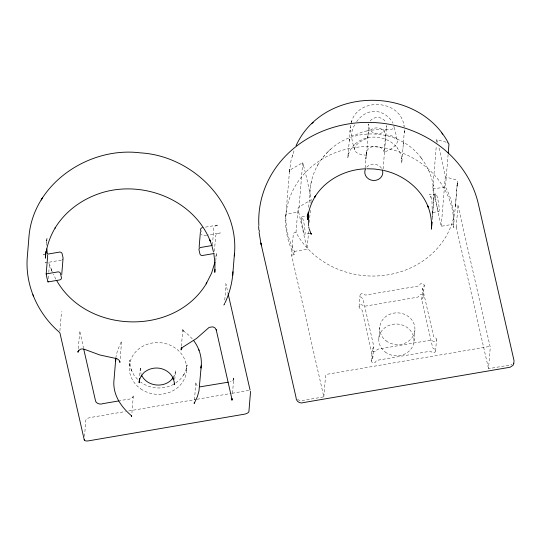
<?xml version="1.0" encoding="UTF-8"?>
<svg xmlns="http://www.w3.org/2000/svg" width="541" height="541" viewBox="0 0 541 541"><rect width="100%" height="100%" fill="white"/><g stroke="black" fill="none" stroke-linecap="round" stroke-linejoin="round"><path stroke-width="0.41" stroke-dasharray="2.71 2.03" d="M432.178 219.206L433.584 202.097C434.748 191.798 433.294 181.208 429.243 171.653M404.404 129.772L404.222 133.025M457.314 183.088L457.077 185.854L457.402 181.58A8.893 3.692 -12.8 0 0 455.218 179.544L445.277 176.941L444.533 173.059A72.548 8.588 80.3 0 0 438.71 146.821M46.715 242.868L46.999 238.074L46.398 245.398M385.577 135.04A21.802 9.062 -12.8 0 1 397.371 141.451A21.802 9.062 -12.8 0 1 384.171 152.136L385.577 135.04C383.718 123.774 365.358 126.641 367.887 138.07L366.487 155.159A21.802 9.062 -12.8 0 1 354.686 148.755A21.802 9.062 -12.8 0 1 367.887 138.07M433.808 199.548L433.923 197.492L432.178 219.274M404.289 132.173L404.343 131.348L401.733 163.301C402.389 157.729 400.414 152.089 397.053 147.679L397.412 148.153C387.627 135.094 366.5 133.282 354.612 144.461L355.045 144.048L351.772 147.74L349.871 150.851L348.499 154.178L348.769 153.34L347.768 158.033L350.703 124.531M372.783 358.494L362.112 310.257L360.617 308.715A2.245 2.022 4.7 0 1 359.461 305.658A2.245 2.022 4.7 0 1 363.011 305.482A2.259 2.036 4.7 0 0 365.155 306.159L417.199 297.252A2.259 2.036 4.7 0 0 418.883 295.927A2.259 2.036 4.7 0 1 422.264 294.913A2.259 2.036 4.7 0 1 422.528 298.145A2.259 2.036 4.7 0 0 421.818 300.066L432.557 347.227A2.259 2.036 4.7 0 0 434.058 348.769A2.259 2.036 4.7 0 1 435.235 351.846A2.259 2.036 4.7 0 1 431.657 352.022A2.259 2.036 4.7 0 0 429.513 351.352L377.476 360.252A2.259 2.036 4.7 0 0 375.785 361.584A2.259 2.036 4.7 0 1 372.404 362.592A2.259 2.036 4.7 0 1 372.14 359.359L372.783 358.494L373.77 346.267L363.025 299.085L361.53 297.543A2.245 2.022 4.7 0 1 360.38 294.487A2.245 2.022 4.7 0 1 363.924 294.311A2.259 2.036 4.7 0 0 366.068 294.987L418.112 286.088A2.259 2.036 4.7 0 0 419.796 284.755A2.259 2.036 4.7 0 1 423.184 283.748A2.259 2.036 4.7 0 1 423.441 286.973A2.259 2.036 4.7 0 0 422.731 288.901L433.469 336.056A2.259 2.036 4.7 0 0 434.971 337.604A2.259 2.036 4.7 0 1 436.147 340.674A2.259 2.036 4.7 0 1 432.57 340.857A2.259 2.036 4.7 0 0 430.433 340.181L378.389 349.087A2.259 2.036 4.7 0 0 376.698 350.412A2.259 2.036 4.7 0 1 373.317 351.427A2.259 2.036 4.7 0 1 373.06 348.194L373.696 347.329M349.31 139.294L349.236 140.376L349.317 139.179M350.027 130.537L349.959 131.619L350.041 130.422M403.315 144.102L403.383 143.02L403.302 144.217M308.668 207.359L310 191.203C310.541 182.324 313.043 173.566 317.33 165.776M310 191.203L310.108 189.763M46.783 240.765L46.898 239.271M233.624 379.748L233.766 378.051L232.4 394.632M303.542 165.654L302.723 162.672L292.066 168.799A8.886 3.692 -12.8 0 0 289.469 171.653L290.977 160.697L294.426 149.465M289.449 171.653L289.651 169.171L285.77 216.366M48.284 278.656L48.602 274.76M48.798 272.333L49.481 264.062A4.524 1.88 -12.8 0 0 48.298 262.906M59.882 330.882L61.451 312.421M78.303 348.6L79.764 330.889L83.436 347.816M84.504 436.425L85.836 420.208A4.517 1.88 -12.8 0 1 90.421 417.503L125.404 411.525M120.176 358.676L121.63 341.006L117.553 350.25L115.97 356.857M129.387 366.169L129.881 360.238L130.253 366.358L131.774 371.302L131.057 369.462L134.073 375.38L138.53 380.411M131.923 412.803L133.377 395.113L132.782 397.317L132.964 397.02C129.718 400.739 123.72 399.157 119.514 400.793M139.706 375.643L140.43 367.143M174.777 379.403L175.514 370.402L175.142 373.006L173.715 376.705L174.324 375.542M181.404 346.213L182.858 328.529L183.189 331.403L182.926 329.516L183.737 331.045L188.944 335.352L192.657 339.295M186.591 370.747L187.071 364.891L185.712 370.876L183.413 375.501L184.17 374.244L183.954 374.615M194.469 399.785L195.923 382.108L196.119 384.38L197.58 385.99M212.451 244.789L213.864 227.612A4.524 1.88 -12.8 0 1 218.449 224.914L203.991 227.382M214.405 251.193L215.69 235.626A4.524 1.88 -12.8 0 1 220.275 232.928L207.419 235.125M215.758 260.742L216.407 252.877L215.744 258.287M224.772 300.025L226.003 284.268L227.849 292.525M297.631 399.251A4.517 4.078 4.7 0 0 301.919 400.597L323.836 396.851L291.572 255.163L293.33 233.8A2.259 0.94 -12.8 0 1 295.616 232.447L296.008 232.38A84.119 75.862 4.7 0 0 388.499 274.74A84.119 75.862 4.7 0 0 455.481 205.1L455.867 205.032A2.259 0.94 -12.8 0 1 457.997 205.627L490.268 347.315L488.509 368.678L510.413 364.932A4.517 4.078 4.7 0 0 512.023 364.343M291.572 255.163L294.169 254.716L294.446 251.389A84.126 75.862 4.7 0 1 285.973 214.189L298.666 212.011L302.723 162.672M296.008 232.38L297.929 209.036A8.926 3.699 -13.2 0 1 300.87 205.837L311.197 199.872L310.453 195.991M294.446 251.389L307.139 249.218L308.586 231.656M309.344 222.459L310.439 209.076M310.919 203.22L311.197 199.872M323.836 396.851L325.594 375.481A2.259 0.94 -12.8 0 1 327.887 374.129L488.138 346.72A2.259 0.94 -12.8 0 1 490.268 347.315M347.836 157.174L347.87 156.802M348.242 152.312L348.269 151.94M365.121 167.906L366.44 152.21L366.467 155.368C364.262 145.265 381.98 142.783 384.171 152.136M359.109 306.517L360.022 295.345M383.102 168.995L386.659 125.688A9.035 8.149 4.7 0 1 376.84 133.755A9.035 8.149 4.7 0 1 368.759 123.997L367.907 137.86L367.873 134.702L367.752 135.568M371.39 361.023L372.309 349.851M378.835 338.517L379.762 327.346M402.436 154.807L402.463 154.428M402.917 148.964L402.944 148.592M413.987 341.33L414.913 330.159M421.777 299.538L422.69 288.373M423.278 296.482L424.191 285.317M448.104 154.523L445.446 186.909A84.126 75.862 4.7 0 1 453.913 224.109L441.219 226.28L432.746 189.08L436.323 145.59M436.601 142.242L436.803 139.734L446.474 142.256M441.219 226.28L445.277 176.941M435.586 350.974L436.499 339.809M457.997 205.627L456.246 226.997L453.642 227.436L453.919 224.109M455.481 205.1L457.395 181.756M455.38 206.662L457.219 184.292M350.23 128.102L350.331 126.898M140.254 368.976L140.308 368.455L141.005 373.662M365.844 159.162L366 157.566L365.831 158.858M310.561 185.854L310.649 185.313M310.784 184.515L310.872 183.981M311.129 182.648L311.251 182.107M311.427 181.323L311.542 180.782M292.113 156.281L292.573 154.726M351.21 122.638C357.865 96.541 400.901 99.483 404.08 126.181M233.698 378.835L233.022 380.364L233.218 380.046L231.961 381.202L230.223 381.851M351.292 122.34L351.657 121.191L351.332 122.205M354.747 124.856C349.459 132.721 351.948 141.309 354.74 149.796M317.756 165.025L321.489 159.216L326.419 153.279M317.094 166.215L317.993 164.592M184.17 374.244L180.254 379.397L175.02 383.562M61.647 312.015L61.972 311.548M356.654 121.732C359.779 117.201 364.303 113.461 369.686 112.028A17.069 15.243 -23.4 0 1 374.149 111.385C382.027 111.304 389.405 116.315 393.016 123.186M323.133 157.052L323.437 156.694M324.005 155.997L324.296 155.646M327.055 152.616L329.638 150.107M326.108 153.603L327.359 152.291M330.335 149.478C355.593 125.911 399.84 129.678 420.702 157.248M329.32 150.391L330.646 149.194M173.817 384.259C163.551 389.939 150.094 389.04 140.633 382.102M367.028 130.983C361.801 130.956 355.951 136.17 351.467 135.439M309.783 233.428L304.826 234.28M44.991 254.581L43.388 254.858A4.524 1.88 -12.8 0 1 44.254 254.75M432.746 189.08L445.446 186.909M301.81 216.873L306.747 216.035M435.89 193.942L430.514 194.834L429.486 194.205L430.913 196.91L431.995 201.834L432.252 214.053L433.213 212.451L438.907 211.342M61.282 260.126L45.214 262.872A4.524 1.88 -12.8 0 1 46.08 262.764M206.615 235.261L204.207 235.673A2.259 2.036 4.7 0 1 201.536 234.05M128.731 410.95L196.275 399.4M197.107 399.258L231.257 393.415M232.089 393.273L246.25 390.852A4.517 1.88 -12.8 0 1 248.644 390.751M371.444 130.185L379.444 129.448L391.941 129.204L393.787 128.197L394.004 125.891M225.516 283.572L225.834 283.924M421.297 158.019L425.936 164.958L429.439 172.106M420.438 156.917L421.567 158.357M55.879 279.19L53.268 274.145M428.695 170.374L428.885 170.821M51.753 270.696L51.895 271.041L51.043 268.884L52.247 271.853M51.551 270.175L49.427 263.697M436.803 139.734L437.622 142.723M456.246 226.997L488.509 368.678M394.348 127.331L397.31 140.356M298.666 212.011L307.139 249.218M366.345 154.361L366.487 155.159M432.962 184.068L433.05 184.569M433.199 185.468L433.287 185.976M401.584 157.81L401.78 159.061L401.692 158.506M403.999 125.566L404.174 126.844M433.97 194.233L433.97 194.78M433.963 195.585L433.963 196.133M366.751 167.135A9.035 8.149 4.7 0 1 381.905 168.887M366.96 130.942A17.069 4.274 -7.9 0 1 371.43 130.131M370.139 120.981A9.035 8.149 4.7 0 1 378.572 117.546A9.035 8.149 4.7 0 1 386.003 122.719M303.542 165.6A72.548 8.588 80.3 0 1 310.46 195.977M294.169 254.716A84.126 75.868 4.7 0 1 352.678 147.869A84.126 75.868 4.7 0 1 453.642 227.436M431.049 197.276L430.737 196.417L431.049 197.276M435.647 197.134A8.832 1.048 80.3 0 0 438.677 211.233A8.832 1.048 80.3 0 0 437.872 199.555A8.832 1.048 80.3 0 0 435.647 197.134M301.567 220.065A8.832 1.048 80.3 0 0 304.597 234.172A8.832 1.048 80.3 0 0 303.792 222.493A8.832 1.048 80.3 0 0 301.567 220.065M386.091 340.83A17.63 15.899 4.7 0 0 414.704 331.687A17.63 15.899 4.7 0 0 391.211 313.739A17.63 15.899 4.7 0 0 386.091 340.83M385.172 352.002A17.63 15.899 4.7 0 0 413.784 342.859A17.63 15.899 4.7 0 0 390.284 324.911A17.63 15.899 4.7 0 0 385.172 352.002M140.788 388.911A28.693 25.873 4.7 0 0 186.456 371.985A28.693 25.873 4.7 0 0 146.719 344.475A28.693 25.873 4.7 0 0 140.788 388.911"/><path stroke-width="0.81" d="M431.583 226.618L431.65 225.063L431.414 229.141C431.995 221.533 430.819 213.81 428.066 206.696M201.286 365.249L201.036 368.056C202.395 358.433 199.602 348.431 193.759 340.702M431.617 225.854L431.522 227.423L431.948 222.128M234.287 255.947C240.285 202.564 191.947 155.7 140.315 152.86C88.582 146.259 32.095 184.298 28.835 238.371L27.388 255.981C24.609 284.755 37.748 313.841 59.578 332.424M234.463 253.641L232.84 273.557C232.008 283.653 229.364 293.601 225.056 302.777M115.774 358.582L115.591 361.057L115.862 357.716M139.24 381.358L139.132 382.737L139.443 379.829M232.982 271.744L232.65 275.369L232.745 274.49M45.64 254.662L45.343 258.172C46.242 247.413 49.725 236.904 55.317 227.673L55.047 228.113C63.791 213.634 77.552 202.544 93.045 195.977L94.283 195.47C136.751 177.658 192.894 197.073 210.219 241.016L209.631 239.562L210.219 241.016M45.714 253.736L45.911 251.322M46.188 273.908L57.826 271.92A2.259 2.036 4.7 0 1 60.497 273.543L61.41 277.553A2.259 2.036 4.7 0 1 59.652 279.934L48.014 281.922A85.038 76.687 4.7 0 1 46.188 273.908L47.655 256.049A4.524 1.88 -12.8 0 0 47.378 255.359M48.014 281.922L48.041 281.57M61.735 274.53L62.972 259.437M78.073 351.393L77.999 352.292L78.864 350.203L78.087 351.494L78.269 351.19M115.713 359.339L114.104 378.883C112.088 393.638 120.65 406.71 131.51 415.725L131.375 415.387L131.612 416.516L131.693 415.596M119.946 361.469L119.872 362.409L119.399 360.489L117.072 358.717L99.875 354.991L83.314 348.891L80.758 349.08L78.702 350.473M139.314 380.404L139.47 378.497M174.466 383.217L174.337 384.692L174.222 382.061L173.167 378.227L173.729 379.681C171.375 372.621 164.031 368.083 156.748 368.022C152.724 367.968 148.674 369.145 145.407 371.505C144.048 371.681 139.761 378.152 141.627 375.298L139.862 378.869L139.253 381.432M181.249 348.073L181.1 349.932L181.627 347.843M199.135 247.21L200.38 232.116M194.239 402.578L194.165 403.512L197.397 396.587L198.98 390.92L201.198 366.352M215.041 269.371L214.804 272.366L214.966 263.264L213.911 254.074M224.495 303.379L224.353 304.353M232.021 399.285L231.94 400.239L232.096 398.359M308.045 214.96L307.626 219.531L308.167 214.128L307.626 219.531M308.12 214.013L308.275 212.113M431.941 222.053L431.475 227.754L431.63 225.928M448.225 153.096L448.929 144.548A8.913 3.699 -13.1 0 0 447.745 142.723M513.794 363.552L513.876 362.605L513.152 365.216L510.136 367.224L303.832 402.518C299.991 404.107 295.819 401.422 295.974 397.202L260.863 243.037L261.594 245.722L260.911 243.382L259.085 232.366M308.431 214.412L308.627 225.671M307.728 218.334C308.526 210.334 311.285 202.557 315.606 195.788L314.761 197.161C325.29 179.862 345.232 169.604 365.216 168.812M215.061 261.864L211.565 273.198L206.168 283.883L206.648 283.085M181.634 347.755L181.289 348.965L183.162 346.943L196.539 338.45L209.198 327.346L212.931 326.845L215.169 328.069L216.346 330.125L216.217 329.794L232.008 399.454M308.377 214.777L308.059 215.277M296.096 145.61C323.423 85.904 417.267 85.606 447.989 142.33M314.761 197.161L314.963 196.823M41.17 200.001L42.651 197.654L41.806 198.973M206.757 282.923C175.21 336.319 87.412 334.074 56.832 280.833M173.127 377.604L172.214 378.93L172.687 378.254C165.079 388.641 146.834 386.822 141.546 375.035M311.778 123.761L312.218 123.341M312.833 122.76L313.266 122.354M223.764 304.935L224.13 304.657M47.405 254.169L59.456 252.106A2.259 2.036 4.7 0 1 62.127 253.736L63.04 257.739A2.259 2.036 4.7 0 1 62.709 259.267M212.397 245.479L200.752 247.467A2.259 2.036 4.7 0 0 199 249.847L199.913 253.857A2.259 2.036 4.7 0 0 202.577 255.48L214.216 253.492M118.824 400.908L102.993 403.62C100.247 404.925 95.906 403.336 95.534 400.935L83.767 349.249M228.16 382.21L200.014 386.849M366.73 168.758L374.284 168.988L381.939 170.077M383.461 170.401C403.146 174.655 421.141 188.396 428.377 207.474L427.613 205.566L427.863 206.182M310.446 233.455L310.121 233.333L311.427 234.172L310.52 233.299L311.068 233.834L309.127 228.715M310.52 233.299L310.859 233.624M441.409 132.565L441.767 133.039M442.288 133.708L442.653 134.188M32.906 294.73L33.434 296.049M199.074 350.46L198.75 349.621M210.091 240.691L211.707 245.249M212.065 246.405L213.512 252.059M228.146 293.844L250.064 390.061M200.988 231.643L200.623 230.04A2.259 2.036 4.7 0 1 202.381 227.66M59.923 332.904L84.281 440.009M308.722 226.868L308.911 227.923M47.297 253.661L46.83 248.867M258.862 229.979L258.645 226.388M382.338 169.84A9.035 8.149 4.7 0 1 373.358 180.484A9.035 8.149 4.7 0 1 365.56 168.86M513.95 361.679A4.517 4.078 4.7 0 0 513.923 360.171L478.359 204.004A111.027 100.132 4.7 0 0 355.856 122.969A111.027 100.132 4.7 0 0 258.848 225.55M259.369 231.636A111.027 100.132 4.7 0 1 259.234 230.425M250.26 391.373A4.517 1.88 -12.8 0 1 250.51 392.036L248.914 411.498A4.517 1.88 -12.8 0 1 244.329 414.196L88.501 440.854A4.517 1.88 -12.8 0 1 84.24 439.664M308.363 212.769L307.991 215.676L308.363 212.769"/></g></svg>
